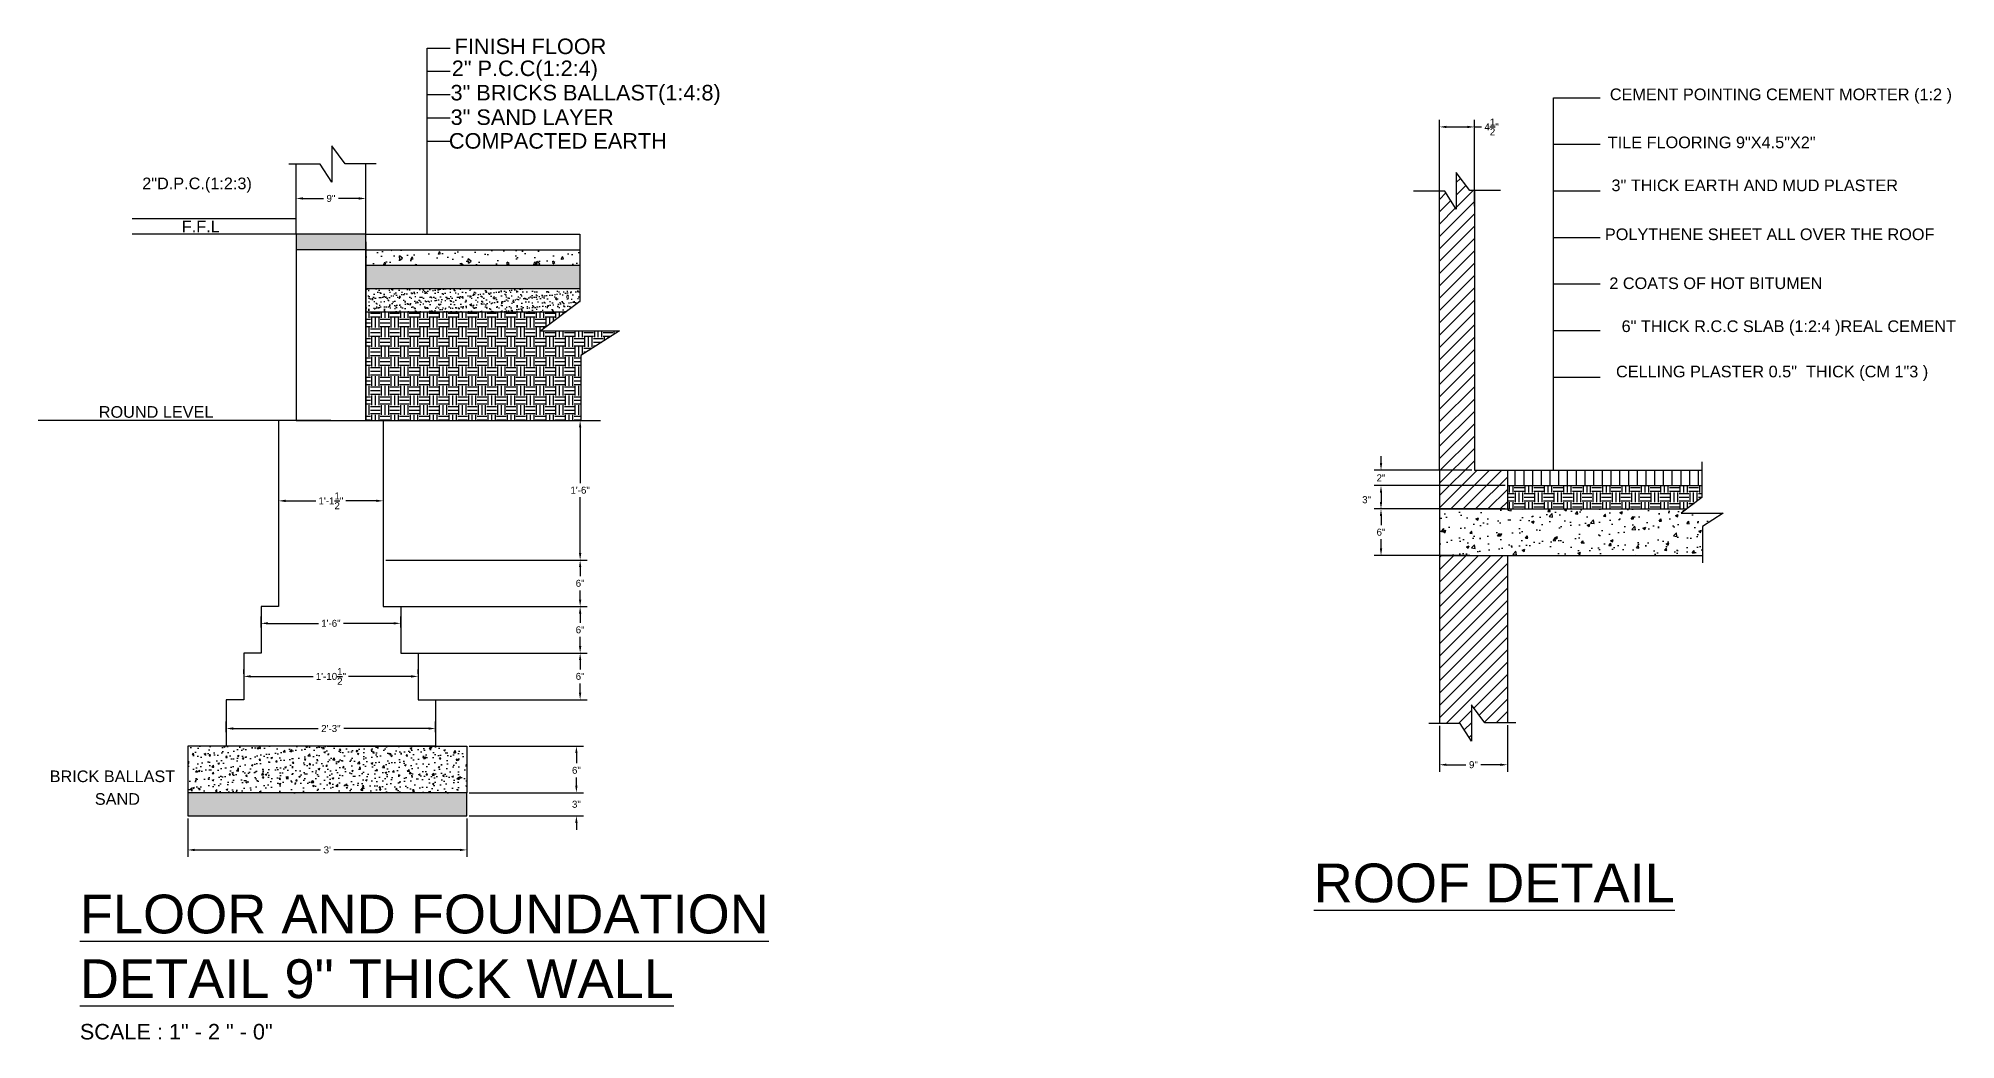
# Model space of a CAD drawing. Header units: inches. Extents: x -34 to 213, y -97 to 32.
import ezdxf

# ---------------------------------------------------------------- set-up
doc = ezdxf.new("R2010")
doc.units = ezdxf.units.IN
doc.header["$MEASUREMENT"] = 0
doc.styles.get("Standard").update_dxf_attribs({"font": 'ARIALUNI.ttf'})
doc.dimstyles.get("Standard").update_dxf_attribs({"dimscale": 5, "dimtxt": 0.18, "dimasz": 0.18, "dimexe": 0.18, "dimexo": 0.0625, "dimgap": 0.09, "dimtad": 0, "dimtih": 1, "dimtoh": 1, "dimdec": 1, "dimzin": 0, "dimdsep": 46, "dimlunit": 4, "dimtxsty": 'Standard', "dimcen": 0.09, "dimadec": 0, "dimazin": 2, "dimtfac": 1, "dimtdec": 1, "dimtofl": 0, "dimtmove": 0, "dimatfit": 3, "dimfxl": 1, "dimtolj": 1, "dimtzin": 0, "dimarcsym": 0})

# ---------------------------------------------------------------- blocks, each defined once
blk = doc.blocks.new('*D1')
at = {"color": 0, "lineweight": -2, "transparency": 16777216}
for p, q in [((-3.11, -26.43), (-3.11, -28.39)), ((10.39, -26.43), (10.39, -28.39)), ((-2.21, -27.49), (1.71, -27.49)), ((9.49, -27.49), (5.58, -27.49))]:
    blk.add_line(p, q, dxfattribs=at)
at = {"color": 0, "transparency": 16777216}
for points in [[(-2.21, -27.34), (-2.21, -27.64), (-3.11, -27.49)], [(9.49, -27.34), (9.49, -27.64), (10.39, -27.49)]]:
    blk.add_solid(points, dxfattribs=at)
at = {"layer": 'Defpoints', "color": 0, "transparency": 16777216}
for p in [(-3.11, -26.12), (10.39, -26.12), (10.39, -27.49)]:
    blk.add_point(p, dxfattribs=at)
at = {"color": 0, "transparency": 16777216, "insert": (3.64, -27.49), "char_height": 0.9, "attachment_point": 5}
blk.add_mtext('\\A1;1\'-1{\\H1x;\\S1/2;}"', dxfattribs=at)
blk = doc.blocks.new('*D2')
at = {"color": 0, "lineweight": -2, "transparency": 16777216}
for p, q in [((-5.36, -43.81), (-5.36, -42.38)), ((-4.46, -43.28), (2.04, -43.28)), ((11.74, -43.28), (5.25, -43.28)), ((12.64, -43.81), (12.64, -42.38))]:
    blk.add_line(p, q, dxfattribs=at)
at = {"color": 0, "transparency": 16777216}
for points in [[(-4.46, -43.13), (-4.46, -43.43), (-5.36, -43.28)], [(11.74, -43.13), (11.74, -43.43), (12.64, -43.28)]]:
    blk.add_solid(points, dxfattribs=at)
at = {"layer": 'Defpoints', "color": 0, "transparency": 16777216}
for p in [(-5.36, -44.12), (12.64, -43.28), (12.64, -44.12)]:
    blk.add_point(p, dxfattribs=at)
at = {"color": 0, "transparency": 16777216, "insert": (3.64, -43.28), "char_height": 0.9, "attachment_point": 5}
blk.add_mtext('\\A1;1\'-6"', dxfattribs=at)
blk = doc.blocks.new('*D3')
at = {"color": 0, "lineweight": -2, "transparency": 16777216}
for p, q in [((-7.61, -49.81), (-7.61, -49.22)), ((14.89, -49.81), (14.89, -49.22)), ((-6.71, -50.12), (1.36, -50.12)), ((13.99, -50.12), (5.93, -50.12))]:
    blk.add_line(p, q, dxfattribs=at)
at = {"color": 0, "transparency": 16777216}
for points in [[(-6.71, -49.97), (-6.71, -50.27), (-7.61, -50.12)], [(13.99, -49.97), (13.99, -50.27), (14.89, -50.12)]]:
    blk.add_solid(points, dxfattribs=at)
at = {"layer": 'Defpoints', "color": 0, "transparency": 16777216}
for p in [(-7.61, -50.12), (14.89, -50.12), (14.89, -50.12)]:
    blk.add_point(p, dxfattribs=at)
at = {"color": 0, "transparency": 16777216, "insert": (3.64, -50.12), "char_height": 0.9, "attachment_point": 5}
blk.add_mtext('\\A1;1\'-10{\\H1x;\\S1/2;}"', dxfattribs=at)
blk = doc.blocks.new('*D5')
at = {"color": 0, "lineweight": -2, "transparency": 16777216}
for p, q in [((-9.86, -57.31), (-9.86, -55.94)), ((-8.96, -56.84), (1.99, -56.84)), ((16.24, -56.84), (5.3, -56.84)), ((17.14, -57.31), (17.14, -55.94))]:
    blk.add_line(p, q, dxfattribs=at)
at = {"color": 0, "transparency": 16777216}
for points in [[(-8.96, -56.69), (-8.96, -56.99), (-9.86, -56.84)], [(16.24, -56.69), (16.24, -56.99), (17.14, -56.84)]]:
    blk.add_solid(points, dxfattribs=at)
at = {"layer": 'Defpoints', "color": 0, "transparency": 16777216}
for p in [(17.14, -56.84), (-9.86, -57.62), (17.14, -57.62)]:
    blk.add_point(p, dxfattribs=at)
at = {"color": 0, "transparency": 16777216, "insert": (3.64, -56.84), "char_height": 0.9, "attachment_point": 5}
blk.add_mtext('\\A1;2\'-3"', dxfattribs=at)
blk = doc.blocks.new('*D6')
at = {"color": 0, "lineweight": -2, "transparency": 16777216}
for p, q in [((-14.83, -68.43), (-14.83, -73.39)), ((21.17, -68.43), (21.17, -73.39)), ((-13.93, -72.49), (2.31, -72.49)), ((20.27, -72.49), (4.03, -72.49))]:
    blk.add_line(p, q, dxfattribs=at)
at = {"color": 0, "transparency": 16777216}
for points in [[(-13.93, -72.34), (-13.93, -72.64), (-14.83, -72.49)], [(20.27, -72.34), (20.27, -72.64), (21.17, -72.49)]]:
    blk.add_solid(points, dxfattribs=at)
at = {"layer": 'Defpoints', "color": 0, "transparency": 16777216}
for p in [(-14.83, -68.11), (21.17, -68.11), (21.17, -72.49)]:
    blk.add_point(p, dxfattribs=at)
at = {"color": 0, "transparency": 16777216, "insert": (3.17, -72.49), "char_height": 0.9, "attachment_point": 5}
blk.add_mtext("\\A1;3'", dxfattribs=at)
blk = doc.blocks.new('*D7')
at = {"color": 0, "lineweight": -2, "transparency": 16777216}
for p, q in [((35.3, -64.21), (35.3, -63.31)), ((21.48, -65.11), (36.2, -65.11)), ((21.48, -68.11), (36.2, -68.11)), ((35.3, -69.01), (35.3, -69.91))]:
    blk.add_line(p, q, dxfattribs=at)
at = {"color": 0, "transparency": 16777216}
for points in [[(35.15, -64.21), (35.45, -64.21), (35.3, -65.11)], [(35.15, -69.01), (35.45, -69.01), (35.3, -68.11)]]:
    blk.add_solid(points, dxfattribs=at)
at = {"layer": 'Defpoints', "color": 0, "transparency": 16777216}
for p in [(21.17, -65.11), (21.17, -68.11), (35.3, -68.11)]:
    blk.add_point(p, dxfattribs=at)
at = {"color": 0, "transparency": 16777216, "insert": (35.3, -66.61), "char_height": 0.9, "attachment_point": 5}
blk.add_mtext('\\A1;3"', dxfattribs=at)
blk = doc.blocks.new('*D8')
at = {"color": 0, "lineweight": -2, "transparency": 16777216}
for p, q in [((21.48, -59.11), (36.2, -59.11)), ((35.3, -60.01), (35.3, -61.32)), ((35.3, -64.21), (35.3, -63.14)), ((21.48, -65.11), (36.2, -65.11))]:
    blk.add_line(p, q, dxfattribs=at)
at = {"color": 0, "transparency": 16777216}
for points in [[(35.15, -60.01), (35.45, -60.01), (35.3, -59.11)], [(35.15, -64.21), (35.45, -64.21), (35.3, -65.11)]]:
    blk.add_solid(points, dxfattribs=at)
at = {"layer": 'Defpoints', "color": 0, "transparency": 16777216}
for p in [(21.17, -59.11), (21.17, -65.11), (35.3, -65.11)]:
    blk.add_point(p, dxfattribs=at)
at = {"color": 0, "transparency": 16777216, "insert": (35.3, -62.23), "char_height": 0.9, "attachment_point": 5}
blk.add_mtext('\\A1;6"', dxfattribs=at)
blk = doc.blocks.new('*D10')
at = {"color": 0, "lineweight": -2, "transparency": 16777216}
for p, q in [((15.21, -47.12), (36.68, -47.12)), ((35.78, -48.02), (35.78, -49.21)), ((35.78, -52.22), (35.78, -51.03)), ((15.21, -53.12), (36.68, -53.12))]:
    blk.add_line(p, q, dxfattribs=at)
at = {"color": 0, "transparency": 16777216}
for points in [[(35.63, -48.02), (35.93, -48.02), (35.78, -47.12)], [(35.63, -52.22), (35.93, -52.22), (35.78, -53.12)]]:
    blk.add_solid(points, dxfattribs=at)
at = {"layer": 'Defpoints', "color": 0, "transparency": 16777216}
for p in [(14.89, -47.12), (14.89, -53.12), (35.78, -53.12)]:
    blk.add_point(p, dxfattribs=at)
at = {"color": 0, "transparency": 16777216, "insert": (35.78, -50.12), "char_height": 0.9, "attachment_point": 5}
blk.add_mtext('\\A1;6"', dxfattribs=at)
blk = doc.blocks.new('*D12')
at = {"color": 0, "lineweight": -2, "transparency": 16777216}
for p, q in [((12.96, -41.12), (36.68, -41.12)), ((35.78, -42.02), (35.78, -43.21)), ((35.78, -46.22), (35.78, -45.03)), ((12.96, -47.12), (36.68, -47.12))]:
    blk.add_line(p, q, dxfattribs=at)
at = {"color": 0, "transparency": 16777216}
for points in [[(35.63, -42.02), (35.93, -42.02), (35.78, -41.12)], [(35.63, -46.22), (35.93, -46.22), (35.78, -47.12)]]:
    blk.add_solid(points, dxfattribs=at)
at = {"layer": 'Defpoints', "color": 0, "transparency": 16777216}
for p in [(12.64, -41.12), (12.64, -47.12), (35.78, -47.12)]:
    blk.add_point(p, dxfattribs=at)
at = {"color": 0, "transparency": 16777216, "insert": (35.78, -44.12), "char_height": 0.9, "attachment_point": 5}
blk.add_mtext('\\A1;6"', dxfattribs=at)
blk = doc.blocks.new('*D14')
at = {"color": 0, "lineweight": -2, "transparency": 16777216}
for p, q in [((10.71, -17.12), (36.68, -17.12)), ((35.78, -18.02), (35.78, -25.21)), ((35.78, -34.22), (35.78, -27.03)), ((10.71, -35.12), (36.68, -35.12))]:
    blk.add_line(p, q, dxfattribs=at)
at = {"color": 0, "transparency": 16777216}
for points in [[(35.63, -18.02), (35.93, -18.02), (35.78, -17.12)], [(35.63, -34.22), (35.93, -34.22), (35.78, -35.12)]]:
    blk.add_solid(points, dxfattribs=at)
at = {"layer": 'Defpoints', "color": 0, "transparency": 16777216}
for p in [(10.39, -17.12), (10.39, -35.12), (35.78, -35.12)]:
    blk.add_point(p, dxfattribs=at)
at = {"color": 0, "transparency": 16777216, "insert": (35.78, -26.12), "char_height": 0.9, "attachment_point": 5}
blk.add_mtext('\\A1;1\'-6"', dxfattribs=at)
blk = doc.blocks.new('*D15')
at = {"color": 0, "lineweight": -2, "transparency": 16777216}
for p, q in [((10.71, -35.12), (36.68, -35.12)), ((35.78, -36.02), (35.78, -37.21)), ((35.78, -40.22), (35.78, -39.03)), ((10.71, -41.12), (36.68, -41.12))]:
    blk.add_line(p, q, dxfattribs=at)
at = {"color": 0, "transparency": 16777216}
for points in [[(35.63, -36.02), (35.93, -36.02), (35.78, -35.12)], [(35.63, -40.22), (35.93, -40.22), (35.78, -41.12)]]:
    blk.add_solid(points, dxfattribs=at)
at = {"layer": 'Defpoints', "color": 0, "transparency": 16777216}
for p in [(10.39, -35.12), (10.39, -41.12), (35.78, -41.12)]:
    blk.add_point(p, dxfattribs=at)
at = {"color": 0, "transparency": 16777216, "insert": (35.78, -38.12), "char_height": 0.9, "attachment_point": 5}
blk.add_mtext('\\A1;6"', dxfattribs=at)
blk = doc.blocks.new('*D22')
at = {"color": 0, "lineweight": -2, "transparency": 16777216}
for p, q in [((-0.86, 11.69), (-0.86, 12.39)), ((8.14, 11.69), (8.14, 12.39)), ((0.04, 11.49), (2.67, 11.49)), ((7.24, 11.49), (4.61, 11.49))]:
    blk.add_line(p, q, dxfattribs=at)
at = {"color": 0, "transparency": 16777216}
for points in [[(0.04, 11.64), (0.04, 11.34), (-0.86, 11.49)], [(7.24, 11.64), (7.24, 11.34), (8.14, 11.49)]]:
    blk.add_solid(points, dxfattribs=at)
at = {"layer": 'Defpoints', "color": 0, "transparency": 16777216}
for p in [(-0.86, 11.38), (8.14, 11.49), (8.14, 11.38)]:
    blk.add_point(p, dxfattribs=at)
at = {"color": 0, "transparency": 16777216, "insert": (3.64, 11.49), "char_height": 0.9, "attachment_point": 5}
blk.add_mtext('\\A1;9"', dxfattribs=at)
blk = doc.blocks.new('*D25')
at = {"color": 0, "lineweight": -2, "transparency": 16777216}
for p, q in [((146.6, 10.49), (146.6, 21.61)), ((147.5, 20.71), (150.2, 20.71)), ((151.1, 10.49), (151.1, 21.61)), ((151.1, 20.71), (152, 20.71))]:
    blk.add_line(p, q, dxfattribs=at)
at = {"color": 0, "transparency": 16777216}
for points in [[(147.5, 20.86), (147.5, 20.56), (146.6, 20.71)], [(150.2, 20.86), (150.2, 20.56), (151.1, 20.71)]]:
    blk.add_solid(points, dxfattribs=at)
at = {"layer": 'Defpoints', "color": 0, "transparency": 16777216}
for p in [(151.1, 20.71), (146.6, 10.18), (151.1, 10.18)]:
    blk.add_point(p, dxfattribs=at)
at = {"color": 0, "transparency": 16777216, "insert": (153.32, 20.71), "char_height": 0.9, "attachment_point": 5}
blk.add_mtext('\\A1;4{\\H1x;\\S1/2;}"', dxfattribs=at)
blk = doc.blocks.new('*D30')
at = {"color": 0, "lineweight": -2, "transparency": 16777216}
for p, q in [((146.6, -56.48), (146.6, -62.41)), ((155.36, -56.42), (155.36, -62.41)), ((147.5, -61.51), (150.01, -61.51)), ((154.46, -61.51), (151.95, -61.51))]:
    blk.add_line(p, q, dxfattribs=at)
at = {"color": 0, "transparency": 16777216}
for points in [[(147.5, -61.36), (147.5, -61.66), (146.6, -61.51)], [(154.46, -61.36), (154.46, -61.66), (155.36, -61.51)]]:
    blk.add_solid(points, dxfattribs=at)
at = {"layer": 'Defpoints', "color": 0, "transparency": 16777216}
for p in [(146.6, -56.17), (155.36, -56.11), (155.36, -61.51)]:
    blk.add_point(p, dxfattribs=at)
at = {"color": 0, "transparency": 16777216, "insert": (150.98, -61.51), "char_height": 0.9, "attachment_point": 5}
blk.add_mtext('\\A1;9"', dxfattribs=at)
blk = doc.blocks.new('*D33')
at = {"color": 0, "lineweight": -2, "transparency": 16777216}
for p, q in [((150.5, -28.53), (138.16, -28.53)), ((139.06, -29.43), (139.06, -30.62)), ((150.5, -34.53), (138.16, -34.53)), ((139.06, -33.63), (139.06, -32.44))]:
    blk.add_line(p, q, dxfattribs=at)
at = {"color": 0, "transparency": 16777216}
for points in [[(138.91, -29.43), (139.21, -29.43), (139.06, -28.53)], [(138.91, -33.63), (139.21, -33.63), (139.06, -34.53)]]:
    blk.add_solid(points, dxfattribs=at)
at = {"layer": 'Defpoints', "color": 0, "transparency": 16777216}
for p in [(150.81, -28.53), (139.06, -34.53), (150.81, -34.53)]:
    blk.add_point(p, dxfattribs=at)
at = {"color": 0, "transparency": 16777216, "insert": (139.06, -31.53), "char_height": 0.9, "attachment_point": 5}
blk.add_mtext('\\A1;6"', dxfattribs=at)
blk = doc.blocks.new('*D34')
at = {"color": 0, "lineweight": -2, "transparency": 16777216}
for p, q in [((139.06, -22.63), (139.06, -21.73)), ((150.79, -23.53), (138.16, -23.53)), ((150.79, -25.53), (138.16, -25.53)), ((139.06, -26.43), (139.06, -27.33))]:
    blk.add_line(p, q, dxfattribs=at)
at = {"color": 0, "transparency": 16777216}
for points in [[(138.91, -22.63), (139.21, -22.63), (139.06, -23.53)], [(138.91, -26.43), (139.21, -26.43), (139.06, -25.53)]]:
    blk.add_solid(points, dxfattribs=at)
at = {"layer": 'Defpoints', "color": 0, "transparency": 16777216}
for p in [(151.1, -23.53), (139.06, -25.53), (151.1, -25.53)]:
    blk.add_point(p, dxfattribs=at)
at = {"color": 0, "transparency": 16777216, "insert": (139.06, -24.53), "char_height": 0.9, "attachment_point": 5}
blk.add_mtext('\\A1;2"', dxfattribs=at)
blk = doc.blocks.new('*D35')
at = {"color": 0, "lineweight": -2, "transparency": 16777216}
for p, q in [((155.05, -25.53), (138.16, -25.53)), ((139.06, -26.43), (139.06, -27.63)), ((155.05, -28.53), (138.16, -28.53))]:
    blk.add_line(p, q, dxfattribs=at)
at = {"color": 0, "transparency": 16777216}
for points in [[(138.91, -26.43), (139.21, -26.43), (139.06, -25.53)], [(138.91, -27.63), (139.21, -27.63), (139.06, -28.53)]]:
    blk.add_solid(points, dxfattribs=at)
at = {"layer": 'Defpoints', "color": 0, "transparency": 16777216}
for p in [(155.36, -25.53), (139.06, -28.53), (155.36, -28.53)]:
    blk.add_point(p, dxfattribs=at)
at = {"color": 0, "transparency": 16777216, "insert": (137.2, -27.35), "char_height": 0.9, "attachment_point": 5}
blk.add_mtext('\\A1;3"', dxfattribs=at)

msp = doc.modelspace()

# ---------------------------------------------------------------- hatches: boundary and pattern name
h = msp.add_hatch()
h.set_pattern_fill('ANSI31', color=256, scale=9)
h.paths.add_polyline_path([(151.1, 12.51), (150.5, 12.51), (148.76, 14.82), (148.76, 10.13), (147.29, 12.44), (146.6, 12.44), (146.6, -23.53), (146.6, -28.53), (153.86, -28.53), (155.36, -28.53), (155.36, -23.53), (153.86, -23.53), (151.1, -23.53)])
h.paths.add_polyline_path([(155.36, -34.53), (153.86, -34.53), (146.6, -34.53), (146.6, -56.17), (149.26, -56.17), (150.73, -58.48), (150.73, -53.79), (152.47, -56.11), (155.36, -56.11)])
h = msp.add_hatch(color=256)
h.dxf.hatch_style = 1
h.paths.add_polyline_path([(8.14, 6.88), (-0.86, 6.88), (-0.86, 4.88), (8.14, 4.88)])
h = msp.add_hatch()
h.set_pattern_fill('AR-CONC', color=256, scale=0.5, angle=45)
h.paths.add_polyline_path([(35.72, 4.88), (8.14, 4.88), (8.14, 2.88), (35.72, 2.88)])
h = msp.add_hatch()
h.set_pattern_fill('AR-CONC', color=256, scale=0.1, angle=45)
h.paths.add_polyline_path([(35.72, 2.88), (8.14, 2.88), (8.14, -0.12), (35.72, -0.12)])
h = msp.add_hatch()
h.set_pattern_fill('AR-SAND', color=256, scale=0.5)
h.paths.add_polyline_path([(35.72, -0.12), (8.14, -0.12), (8.14, -3.12), (33.96, -3.12), (35.72, -1.8)])
h = msp.add_hatch()
h.set_pattern_fill('EARTH', color=256, scale=5)
h.paths.add_polyline_path([(35.86, -8.76), (40.87, -5.56), (30.7, -5.56), (33.96, -3.12), (8.14, -3.12), (8.14, -17.12), (35.86, -17.12)])
h = msp.add_hatch()
h.set_pattern_fill('ANSI31', color=256, scale=9, angle=45)
h.paths.add_polyline_path([(180.44, -23.53), (155.36, -23.53), (155.36, -25.53), (180.44, -25.53)])
h = msp.add_hatch()
h.set_pattern_fill('EARTH', color=256, scale=5)
h.paths.add_polyline_path([(180.44, -27.06), (180.44, -25.53), (155.36, -25.53), (155.36, -28.53), (178.48, -28.53)])
h = msp.add_hatch()
h.set_pattern_fill('AR-CONC', color=256, scale=0.5)
h.paths.add_polyline_path([(180.52, -30.78), (183.2, -29.07), (177.76, -29.07), (178.48, -28.53), (153.86, -28.53), (146.6, -28.53), (146.6, -34.53), (153.86, -34.53), (180.52, -34.53)])
h = msp.add_hatch()
h.set_pattern_fill('AR-CONC', color=256, scale=0.3)
h.set_pattern_definition([(50, (-0.4725, 3.0034), (2.15178, -0.188256), [0.225, -2.475]), (355, (-0.4725, 3.0034), (-0.416254, 2.256576), [0.18, -1.98]), (100.4514, (-0.2932, 2.9878), (1.735527, 2.06832), [0.19122, -2.103426]), (46.184, (-0.4725, 3.6034), (3.20172, -0.49656), [0.3375, -3.7125]), (96.6356, (-0.2057, 3.562), (2.80399, 2.92236), [0.28683, -3.15514]), (351.184, (-0.4725, 3.6034), (2.80399, 2.92236), [0.27, -2.97]), (21, (-0.1725, 3.4534), (1.79072, -1.207857), [0.225, -2.475]), (326, (-0.1725, 3.4534), (0.729946, 2.17545), [0.18, -1.98]), (71.4514, (-0.0233, 3.3528), (2.52067, 0.967593), [0.19122, -2.103426]), (37.5, (-0.4725, 3.00344), (0.0364796, 0.9986816), [0, -1.956, 0, -2.01, 0, -1.9875]), (7.5, (-0.4725, 3.0034), (0.789209, 1.183235), [0, -1.146, 0, -1.911, 0, -0.7575]), (327.5, (-1.1415, 3.00344), (1.601467, -0.067665), [0, -0.75, 0, -2.34, 0, -3.105]), (317.5, (-1.4415, 3.0034), (1.749559, 0.300315), [0, -0.975, 0, -1.554, 0, -2.205])])
h.paths.add_polyline_path([(3.17, -59.11), (-10.33, -59.11), (-14.83, -59.11), (-14.83, -65.11), (21.17, -65.11), (21.17, -59.11)])
h = msp.add_hatch()
h.set_pattern_fill('AR-SAND', color=256, scale=0.4)
h.set_pattern_definition([(37.5, (-0.4725, 3.00344), (-0.0251973, 0.7707295), [0, -0.608, 0, -0.68, 0, -0.65]), (7.5, (-0.4725, 3.0034), (0.70791, 1.128858), [0, -0.328, 0, -0.548, 0, -0.21]), (327.5, (-0.9645, 3.00344), (1.245657, 0.0022636), [0, -0.2, 0, -0.72, 0, -0.94]), (317.5, (-0.9645, 3.0034), (1.20245, 0.35107), [0, -0.1, 0, -0.472, 0, -0.54])])
h.paths.add_polyline_path([(21.17, -68.11), (21.17, -65.11), (-14.83, -65.11), (-14.83, -68.11)])

# ---------------------------------------------------------------- linework, layer by layer
for p, q in [((16.04, 6.88), (16.04, 30.88)), ((16.04, 30.88), (19.04, 30.88)), ((16.04, 27.88), (19.04, 27.88)), ((16.04, 24.88), (19.04, 24.88)), ((161.32, -23.53), (161.32, 24.47)), ((161.32, 24.47), (167.32, 24.47)), ((16.04, 21.88), (19.04, 21.88)), ((5.48, 15.97), (3.74, 18.28)), ((3.74, 18.28), (3.74, 13.59)), ((16.04, 18.88), (19.04, 18.88)), ((161.32, 18.47), (167.32, 18.47)), ((2.27, 15.9), (-1.78, 15.9)), ((3.74, 13.59), (2.27, 15.9)), ((9.46, 15.97), (5.48, 15.97)), ((147.29, 12.44), (143.24, 12.44)), ((148.76, 10.13), (147.29, 12.44)), ((150.5, 12.51), (148.76, 14.82)), ((148.76, 14.82), (148.76, 10.13)), ((154.48, 12.51), (150.5, 12.51)), ((161.32, 12.47), (167.32, 12.47)), ((-0.86, 8.88), (-22, 8.88)), ((-0.86, 6.88), (-0.86, 8.88)), ((-0.86, 6.88), (-22, 6.88)), ((8.14, 6.88), (-0.86, 6.88)), ((8.14, 3.88), (8.14, 6.88)), ((8.14, 4.88), (8.14, 6.88)), ((8.14, 6.88), (35.72, 6.88)), ((8.14, -3.12), (8.14, 5.88)), ((8.14, 5.88), (8.14, -17.12)), ((161.32, 6.47), (167.32, 6.47)), ((8.14, 4.88), (-0.86, 4.88)), ((8.14, 4.88), (35.72, 4.88)), ((8.14, 1.88), (8.14, 3.88)), ((8.14, 2.88), (35.72, 2.88)), ((8.14, -1.12), (8.14, 1.88)), ((161.32, 0.47), (167.32, 0.47)), ((8.14, -0.12), (35.72, -0.12)), ((8.14, -4.12), (8.14, -1.12)), ((8.14, -17.12), (8.14, -3.12)), ((8.14, -17.12), (8.14, -3.12)), ((8.14, -3.12), (33.96, -3.12)), ((161.32, -5.53), (167.32, -5.53)), ((161.32, -11.53), (167.32, -11.53)), ((-0.86, -17.12), (-34.09, -17.12)), ((-0.86, -17.12), (8.14, -17.12)), ((8.14, -17.12), (38.41, -17.12)), ((155.36, -23.53), (155.36, -28.53)), ((180.44, -22.45), (180.44, -27.06)), ((155.36, -25.53), (180.44, -25.53)), ((180.44, -27.06), (177.76, -29.07)), ((177.76, -29.07), (183.2, -29.07)), ((183.2, -29.07), (180.52, -30.78)), ((180.52, -30.78), (180.52, -35.46)), ((152.47, -56.11), (150.73, -53.79)), ((150.73, -53.79), (150.73, -58.48)), ((149.26, -56.17), (145.21, -56.17)), ((150.73, -58.48), (149.26, -56.17)), ((156.45, -56.11), (152.47, -56.11)), ((16.67, -59.11), (-10.33, -59.11))]:
    msp.add_line(p, q)
at = {"lineweight": 30}
for p, q in [((-0.86, 6.88), (-0.86, 15.88)), ((8.14, 6.88), (8.14, 15.88)), ((146.6, -23.53), (146.6, 12.44)), ((151.1, 12.51), (151.1, -23.53)), ((-0.86, 6.88), (-0.86, -17.12)), ((8.14, 2.88), (8.14, 4.88)), ((8.14, -0.12), (8.14, 2.88)), ((8.14, -3.12), (8.14, -0.12)), ((8.14, -17.12), (8.14, -3.12)), ((3.64, -17.12), (-3.11, -17.12)), ((-3.11, -17.12), (-3.11, -35.12)), ((3.64, -17.12), (10.39, -17.12)), ((10.39, -17.12), (10.39, -35.12)), ((146.6, -23.53), (146.6, -34.53)), ((151.1, -23.53), (153.86, -23.53)), ((153.86, -23.53), (180.44, -23.53)), ((146.6, -28.53), (153.86, -28.53)), ((153.86, -28.53), (178.48, -28.53)), ((146.6, -34.53), (153.86, -34.53)), ((146.6, -34.53), (146.6, -56.17)), ((153.86, -34.53), (180.52, -34.53)), ((155.36, -34.53), (155.36, -56.11)), ((-3.11, -35.12), (-3.11, -41.12)), ((10.39, -35.12), (10.39, -41.12)), ((-3.11, -41.12), (-5.36, -41.12)), ((-5.36, -41.12), (-5.36, -47.12)), ((10.39, -41.12), (12.64, -41.12)), ((12.64, -41.12), (12.64, -47.12)), ((-5.36, -47.12), (-7.61, -47.12)), ((-7.61, -47.12), (-7.61, -53.12)), ((12.64, -47.12), (14.89, -47.12)), ((14.89, -47.12), (14.89, -53.12)), ((-7.61, -53.12), (-9.86, -53.12)), ((-9.86, -53.12), (-9.86, -59.12)), ((14.89, -53.12), (17.14, -53.12)), ((17.14, -53.12), (17.14, -59.12)), ((3.17, -59.11), (-14.83, -59.11)), ((-14.83, -59.11), (-14.83, -65.11)), ((17.14, -59.12), (-9.86, -59.12)), ((3.17, -59.11), (21.17, -59.11)), ((21.17, -59.11), (21.17, -65.11)), ((21.17, -65.11), (-14.83, -65.11)), ((-14.83, -65.11), (-14.83, -68.11)), ((21.17, -68.11), (21.17, -65.11)), ((-14.83, -68.11), (21.17, -68.11))]:
    msp.add_line(p, q, dxfattribs=at)
msp.add_lwpolyline([(35.72, 6.88), (35.72, -1.8), (30.7, -5.56), (40.87, -5.56), (35.86, -8.76), (35.86, -17.12)])

# ---------------------------------------------------------------- texts
at = {"attachment_point": 1}
for s, width, heights, insert, char_height in [('FINISH FLOOR', 19.9086, [0], (19.6, 32.1), 2), ('2" P.C.C(1:2:4)', 19.9086, [0], (19.23, 29.27), 2), ('3" BRICKS BALLAST(1:4:8)', 36.8817, [0], (19.07, 26.13), 2), ('\\pxqc;CEMENT POINTING CEMENT MORTER (1:2 )', 45.264, [0], (168, 25.66), 1.5), ('3" SAND LAYER', 22.7375, [0], (19.08, 22.97), 2), ('COMPACTED EARTH', 28.5771, [0], (18.86, 19.91), 2), ('\\pxqc;TILE FLOORING 9"X4.5"X2"', 29.0662, [0], (167.17, 19.47), 1.5), ('2"D.P.C.(1:2:3)', 17.2033, [0], (-20.69, 14.18), 1.5), ('\\pxqc;3" THICK EARTH AND MUD PLASTER', 39.5562, [0], (167.48, 13.93), 1.5), ('F.F.L', 2, [0], (-15.59, 8.63), 1.5), ('\\pxqc;POLYTHENE SHEET ALL OVER THE ROOF', 43.7213, [2.38], (167.32, 7.62), 1.5), ('\\pxqc;2 COATS OF HOT BITUMEN', 29.8375, [0], (167.32, 1.31), 1.5), ('\\pxqc;6" THICK R.C.C SLAB (1:2:4 )REAL CEMENT', 45.881, [0], (168.71, -4.23), 1.5), ('\\pxqc;{\\H0.75x;CELLING PLASTER 0.5"  THICK (CM 1"3 )} ', 43.4128, [2.54], (167.79, -10.07), 2), ('\\pxqc;ROUND LEVEL', 15.3524, [0], (-26.58, -15.28), 1.5), ('\\pxqc;BRICK BALLAST', 18.0311, [0], (-33.55, -62.25), 1.5), ('\\pxqc;SAND', 18.0311, [0], (-32.91, -65.17), 1.5), ('{\\LROOF DETAIL}', 46.8336, [0], (130.38, -74.24), 5), ('{\\LFLOOR AND FOUNDATION\\PDETAIL 9" THICK WALL\\P\\H0.4x;\\lSCALE : 1" - 2 " - 0"}', 94.6678, [0], (-28.74, -78.25), 5)]:
    msp.add_mtext_dynamic_manual_height_columns(s, width=width, gutter_width=1, heights=heights, dxfattribs=dict(at, insert=insert, char_height=char_height))

# ---------------------------------------------------------------- dimensions: what is measured, and where the dimension line sits
for base, p1, p2, picture, middle in [((151.1, 20.71), (146.6, 10.18), (151.1, 10.18), '*D25', (153.32, 20.71)), ((8.14, 11.49), (-0.86, 11.38), (8.14, 11.38), '*D22', (3.64, 11.49)), ((10.39, -27.49), (-3.11, -26.12), (10.39, -26.12), '*D1', (3.64, -27.49)), ((12.64, -43.28), (-5.36, -44.12), (12.64, -44.12), '*D2', (3.64, -43.28)), ((14.89, -50.12), (-7.61, -50.12), (14.89, -50.12), '*D3', (3.64, -50.12)), ((155.36, -61.51), (146.6, -56.17), (155.36, -56.11), '*D30', (150.98, -61.51)), ((21.17, -72.49), (-14.83, -68.11), (21.17, -68.11), '*D6', (3.17, -72.49))]:
    dim = msp.add_linear_dim(base=base, p1=p1, p2=p2, dimstyle='Standard')
    dim.commit()
    dim.dimension.update_dxf_attribs({"geometry": picture, "text_midpoint": middle})
for base, p1, p2, picture, middle in [((35.78, -35.12), (10.39, -17.12), (10.39, -35.12), '*D14', (35.78, -26.12)), ((139.06, -25.53), (151.1, -23.53), (151.1, -25.53), '*D34', (139.06, -24.53)), ((139.06, -34.53), (150.81, -28.53), (150.81, -34.53), '*D33', (139.06, -31.53))]:
    dim = msp.add_linear_dim(base=base, p1=p1, p2=p2, angle=90, dimstyle='Standard')
    dim.commit()
    dim.dimension.update_dxf_attribs({"geometry": picture, "text_midpoint": middle})
for base, p1, p2, picture, middle in [((139.06, -28.53), (155.36, -25.53), (155.36, -28.53), '*D35', (137.2, -27.35)), ((35.78, -41.12), (10.39, -35.12), (10.39, -41.12), '*D15', (35.78, -38.12)), ((35.78, -47.12), (12.64, -41.12), (12.64, -47.12), '*D12', (35.78, -44.12)), ((35.78, -53.12), (14.89, -47.12), (14.89, -53.12), '*D10', (35.78, -50.12)), ((35.3, -65.11), (21.17, -59.11), (21.17, -65.11), '*D8', (35.3, -62.23))]:
    dim = msp.add_linear_dim(base=base, p1=p1, p2=p2, angle=90, dimstyle='Standard', override={"dimtmove": 2})
    dim.commit()
    dim.dimension.update_dxf_attribs({"geometry": picture, "text_midpoint": middle, "dimtype": 160})
dim = msp.add_linear_dim(base=(17.14, -56.84), p1=(-9.86, -57.62), p2=(17.14, -57.62), dimstyle='Standard')
dim.commit()
dim.dimension.update_dxf_attribs({"geometry": '*D5', "text_midpoint": (3.64, -56.84), "dimtype": 160})
dim = msp.add_linear_dim(base=(35.3, -68.11), p1=(21.17, -65.11), p2=(21.17, -68.11), angle=90, dimstyle='Standard')
dim.commit()
dim.dimension.update_dxf_attribs({"geometry": '*D7', "text_midpoint": (35.3, -66.61), "dimtype": 160})

doc.saveas('drawing.dxf')
